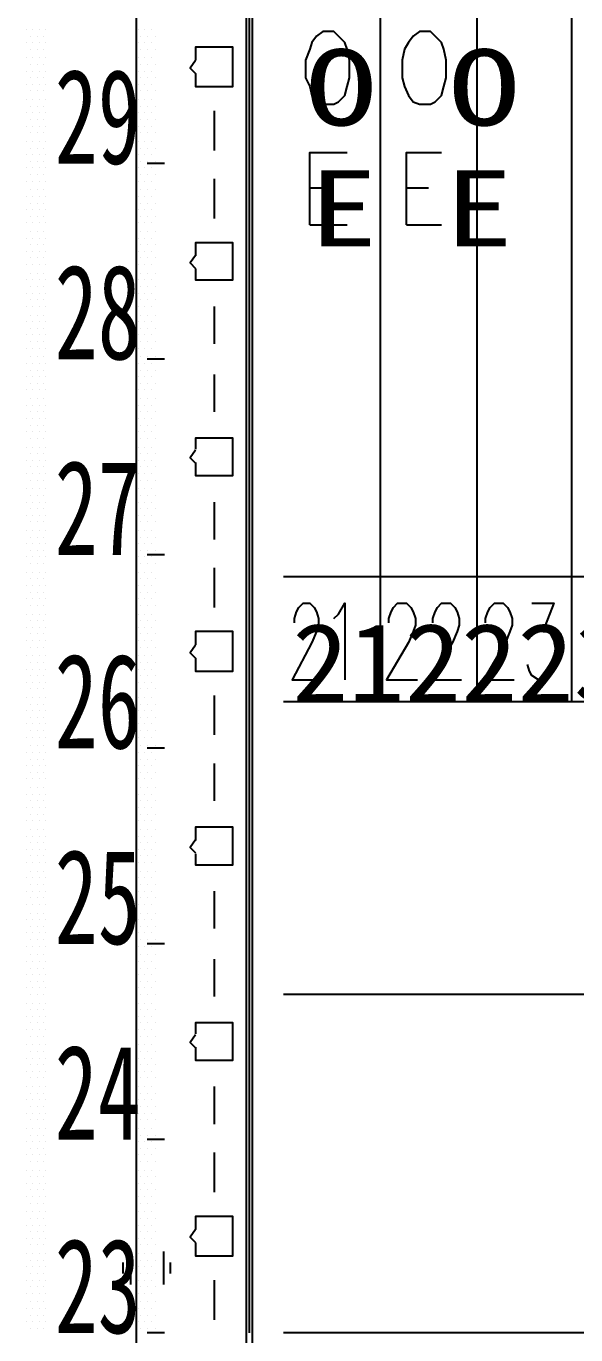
# Model space of a CAD drawing. Header units: metres. Extents: x 17 to 1264, y 17 to 859.
# Drawn here: x 242.1 to 278.1, y 409.5 to 495.3 of the extents above; entities that cross this region are included whole.
import ezdxf

# ---------------------------------------------------------------- set-up
doc = ezdxf.new("R2010")
doc.units = ezdxf.units.M
for name, color, linetype in [('LINES', 7, 'Continuous'), ('POLYLINES', 4, 'Continuous'), ('RECTS', 7, 'Continuous'), ('TEXTS', 3, 'Continuous')]:
    doc.layers.add(name, color=color, linetype=linetype)

msp = doc.modelspace()

# ---------------------------------------------------------------- linework, layer by layer
at = {"layer": 'LINES'}
for p, q in [((256.89, 128.74), (256.89, 731.23)), ((256.67, 626.69), (256.67, 409.68)), ((242.06, 495.07), (242.06, 495.07)), ((242.49, 495.07), (242.49, 495.07)), ((242.92, 495.07), (242.92, 495.07)), ((243.35, 495.07), (243.35, 495.07)), ((249.4, 495.07), (249.4, 495.07)), ((249.83, 495.07), (249.83, 495.07)), ((250.27, 495.07), (250.27, 495.07)), ((242.06, 494.21), (242.06, 494.21)), ((242.35, 494.64), (242.35, 494.64)), ((242.49, 494.21), (242.49, 494.21)), ((242.78, 494.64), (242.78, 494.64)), ((242.92, 494.21), (242.92, 494.21)), ((243.21, 494.64), (243.21, 494.64)), ((243.35, 494.21), (243.35, 494.21)), ((249.4, 494.21), (249.4, 494.21)), ((249.55, 494.64), (249.55, 494.64)), ((249.83, 494.21), (249.83, 494.21)), ((249.98, 494.64), (249.98, 494.64)), ((250.27, 494.21), (250.27, 494.21)), ((250.55, 494.64), (250.55, 494.64)), ((242.06, 493.2), (242.06, 493.2)), ((242.35, 493.78), (242.35, 493.78)), ((242.49, 493.2), (242.49, 493.2)), ((242.78, 493.78), (242.78, 493.78)), ((242.92, 493.2), (242.92, 493.2)), ((243.21, 493.78), (243.21, 493.78)), ((243.35, 493.2), (243.35, 493.2)), ((249.4, 493.2), (249.4, 493.2)), ((249.55, 493.78), (249.55, 493.78)), ((249.83, 493.2), (249.83, 493.2)), ((249.98, 493.78), (249.98, 493.78)), ((250.27, 493.2), (250.27, 493.2)), ((250.55, 493.78), (250.55, 493.78)), ((242.06, 492.34), (242.06, 492.34)), ((242.35, 492.77), (242.35, 492.77)), ((242.49, 492.34), (242.49, 492.34)), ((242.78, 492.77), (242.78, 492.77)), ((242.92, 492.34), (242.92, 492.34)), ((243.21, 492.77), (243.21, 492.77)), ((243.35, 492.34), (243.35, 492.34)), ((249.4, 492.34), (249.4, 492.34)), ((249.55, 492.77), (249.55, 492.77)), ((249.83, 492.34), (249.83, 492.34)), ((249.98, 492.77), (249.98, 492.77)), ((250.27, 492.34), (250.27, 492.34)), ((250.55, 492.77), (250.55, 492.77)), ((242.06, 491.47), (242.06, 491.47)), ((242.35, 491.9), (242.35, 491.9)), ((242.49, 491.47), (242.49, 491.47)), ((242.78, 491.9), (242.78, 491.9)), ((242.92, 491.47), (242.92, 491.47)), ((243.21, 491.9), (243.21, 491.9)), ((243.35, 491.47), (243.35, 491.47)), ((249.4, 491.47), (249.4, 491.47)), ((249.55, 491.9), (249.55, 491.9)), ((249.83, 491.47), (249.83, 491.47)), ((249.98, 491.9), (249.98, 491.9)), ((250.27, 491.47), (250.27, 491.47)), ((250.55, 491.9), (250.55, 491.9)), ((242.06, 490.46), (242.06, 490.46)), ((242.35, 491.04), (242.35, 491.04)), ((242.49, 490.46), (242.49, 490.46)), ((242.78, 491.04), (242.78, 491.04)), ((242.92, 490.46), (242.92, 490.46)), ((243.21, 491.04), (243.21, 491.04)), ((243.35, 490.46), (243.35, 490.46)), ((249.4, 490.46), (249.4, 490.46)), ((249.55, 491.04), (249.55, 491.04)), ((249.83, 490.46), (249.83, 490.46)), ((249.98, 491.04), (249.98, 491.04)), ((250.27, 490.46), (250.27, 490.46)), ((250.55, 491.04), (250.55, 491.04)), ((242.06, 489.6), (242.06, 489.6)), ((242.35, 490.03), (242.35, 490.03)), ((242.49, 489.6), (242.49, 489.6)), ((242.78, 490.03), (242.78, 490.03)), ((242.92, 489.6), (242.92, 489.6)), ((243.21, 490.03), (243.21, 490.03)), ((243.35, 489.6), (243.35, 489.6)), ((249.4, 489.6), (249.4, 489.6)), ((249.55, 490.03), (249.55, 490.03)), ((249.83, 489.6), (249.83, 489.6)), ((249.98, 490.03), (249.98, 490.03)), ((250.27, 489.6), (250.27, 489.6)), ((250.55, 490.03), (250.55, 490.03)), ((254.37, 489.74), (254.37, 487.15)), ((242.06, 488.74), (242.06, 488.74)), ((242.35, 489.17), (242.35, 489.17)), ((242.49, 488.74), (242.49, 488.74)), ((242.78, 489.17), (242.78, 489.17)), ((242.92, 488.74), (242.92, 488.74)), ((243.21, 489.17), (243.21, 489.17)), ((243.35, 488.74), (243.35, 488.74)), ((249.4, 488.74), (249.4, 488.74)), ((249.55, 489.17), (249.55, 489.17)), ((249.83, 488.74), (249.83, 488.74)), ((249.98, 489.17), (249.98, 489.17)), ((250.27, 488.74), (250.27, 488.74)), ((250.55, 489.17), (250.55, 489.17)), ((242.35, 488.3), (242.35, 488.3)), ((242.78, 488.3), (242.78, 488.3)), ((243.21, 488.3), (243.21, 488.3)), ((249.55, 488.3), (249.55, 488.3)), ((249.98, 488.3), (249.98, 488.3)), ((250.55, 488.3), (250.55, 488.3)), ((242.06, 487.73), (242.06, 487.73)), ((242.35, 487.3), (242.35, 487.3)), ((242.49, 487.73), (242.49, 487.73)), ((242.78, 487.3), (242.78, 487.3)), ((242.92, 487.73), (242.92, 487.73)), ((243.21, 487.3), (243.21, 487.3)), ((243.35, 487.73), (243.35, 487.73)), ((249.4, 487.73), (249.4, 487.73)), ((249.55, 487.3), (249.55, 487.3)), ((249.83, 487.73), (249.83, 487.73)), ((249.98, 487.3), (249.98, 487.3)), ((250.27, 487.73), (250.27, 487.73)), ((250.55, 487.3), (250.55, 487.3)), ((242.06, 486.86), (242.06, 486.86)), ((242.35, 486.43), (242.35, 486.43)), ((242.49, 486.86), (242.49, 486.86)), ((242.78, 486.43), (242.78, 486.43)), ((242.92, 486.86), (242.92, 486.86)), ((243.21, 486.43), (243.21, 486.43)), ((243.35, 486.86), (243.35, 486.86)), ((249.4, 486.86), (249.4, 486.86)), ((249.55, 486.43), (249.55, 486.43)), ((249.83, 486.86), (249.83, 486.86)), ((249.98, 486.43), (249.98, 486.43)), ((251.13, 486.29), (249.98, 486.29)), ((250.27, 486.86), (250.27, 486.86)), ((250.55, 486.43), (250.55, 486.43)), ((242.06, 486), (242.06, 486)), ((242.35, 485.57), (242.35, 485.57)), ((242.49, 486), (242.49, 486)), ((242.78, 485.57), (242.78, 485.57)), ((242.92, 486), (242.92, 486)), ((243.21, 485.57), (243.21, 485.57)), ((243.35, 486), (243.35, 486)), ((249.4, 486), (249.4, 486)), ((249.55, 485.57), (249.55, 485.57)), ((249.83, 486), (249.83, 486)), ((249.98, 485.57), (249.98, 485.57)), ((250.27, 486), (250.27, 486)), ((250.55, 485.57), (250.55, 485.57)), ((254.37, 485.28), (254.37, 482.69)), ((242.06, 485.14), (242.06, 485.14)), ((242.35, 484.56), (242.35, 484.56)), ((242.49, 485.14), (242.49, 485.14)), ((242.78, 484.56), (242.78, 484.56)), ((242.92, 485.14), (242.92, 485.14)), ((243.21, 484.56), (243.21, 484.56)), ((243.35, 485.14), (243.35, 485.14)), ((249.4, 485.14), (249.4, 485.14)), ((249.55, 484.56), (249.55, 484.56)), ((249.83, 485.14), (249.83, 485.14)), ((249.98, 484.56), (249.98, 484.56)), ((250.27, 485.14), (250.27, 485.14)), ((250.55, 484.56), (250.55, 484.56)), ((260.63, 484.7), (262.07, 484.7)), ((266.97, 484.7), (268.41, 484.7)), ((242.06, 484.13), (242.06, 484.13)), ((242.35, 483.7), (242.35, 483.7)), ((242.49, 484.13), (242.49, 484.13)), ((242.78, 483.7), (242.78, 483.7)), ((242.92, 484.13), (242.92, 484.13)), ((243.21, 483.7), (243.21, 483.7)), ((243.35, 484.13), (243.35, 484.13)), ((249.4, 484.13), (249.4, 484.13)), ((249.55, 483.7), (249.55, 483.7)), ((249.83, 484.13), (249.83, 484.13)), ((249.98, 483.7), (249.98, 483.7)), ((250.27, 484.13), (250.27, 484.13)), ((250.55, 483.7), (250.55, 483.7)), ((242.06, 483.26), (242.06, 483.26)), ((242.35, 482.83), (242.35, 482.83)), ((242.49, 483.26), (242.49, 483.26)), ((242.78, 482.83), (242.78, 482.83)), ((242.92, 483.26), (242.92, 483.26)), ((243.21, 482.83), (243.21, 482.83)), ((243.35, 483.26), (243.35, 483.26)), ((249.4, 483.26), (249.4, 483.26)), ((249.55, 482.83), (249.55, 482.83)), ((249.83, 483.26), (249.83, 483.26)), ((249.98, 482.83), (249.98, 482.83)), ((250.27, 483.26), (250.27, 483.26)), ((250.55, 482.83), (250.55, 482.83)), ((242.06, 482.4), (242.06, 482.4)), ((242.49, 482.4), (242.49, 482.4)), ((242.92, 482.4), (242.92, 482.4)), ((243.35, 482.4), (243.35, 482.4)), ((249.4, 482.4), (249.4, 482.4)), ((249.83, 482.4), (249.83, 482.4)), ((250.27, 482.4), (250.27, 482.4)), ((260.63, 482.26), (263.08, 482.26)), ((266.97, 482.26), (269.27, 482.26)), ((242.06, 481.39), (242.06, 481.39)), ((242.35, 481.82), (242.35, 481.82)), ((242.49, 481.39), (242.49, 481.39)), ((242.78, 481.82), (242.78, 481.82)), ((242.92, 481.39), (242.92, 481.39)), ((243.21, 481.82), (243.21, 481.82)), ((243.35, 481.39), (243.35, 481.39)), ((249.4, 481.39), (249.4, 481.39)), ((249.55, 481.82), (249.55, 481.82)), ((249.83, 481.39), (249.83, 481.39)), ((249.98, 481.82), (249.98, 481.82)), ((250.27, 481.39), (250.27, 481.39)), ((250.55, 481.82), (250.55, 481.82)), ((242.06, 480.53), (242.06, 480.53)), ((242.35, 480.96), (242.35, 480.96)), ((242.49, 480.53), (242.49, 480.53)), ((242.78, 480.96), (242.78, 480.96)), ((242.92, 480.53), (242.92, 480.53)), ((243.21, 480.96), (243.21, 480.96)), ((243.35, 480.53), (243.35, 480.53)), ((249.4, 480.53), (249.4, 480.53)), ((249.55, 480.96), (249.55, 480.96)), ((249.83, 480.53), (249.83, 480.53)), ((249.98, 480.96), (249.98, 480.96)), ((250.27, 480.53), (250.27, 480.53)), ((250.55, 480.96), (250.55, 480.96)), ((242.06, 479.66), (242.06, 479.66)), ((242.35, 480.1), (242.35, 480.1)), ((242.49, 479.66), (242.49, 479.66)), ((242.78, 480.1), (242.78, 480.1)), ((242.92, 479.66), (242.92, 479.66)), ((243.21, 480.1), (243.21, 480.1)), ((243.35, 479.66), (243.35, 479.66)), ((249.4, 479.66), (249.4, 479.66)), ((249.55, 480.1), (249.55, 480.1)), ((249.83, 479.66), (249.83, 479.66)), ((249.98, 480.1), (249.98, 480.1)), ((250.27, 479.66), (250.27, 479.66)), ((250.55, 480.1), (250.55, 480.1)), ((242.06, 478.66), (242.06, 478.66)), ((242.35, 479.09), (242.35, 479.09)), ((242.49, 478.66), (242.49, 478.66)), ((242.78, 479.09), (242.78, 479.09)), ((242.92, 478.66), (242.92, 478.66)), ((243.21, 479.09), (243.21, 479.09)), ((243.35, 478.66), (243.35, 478.66)), ((249.4, 478.66), (249.4, 478.66)), ((249.55, 479.09), (249.55, 479.09)), ((249.83, 478.66), (249.83, 478.66)), ((249.98, 479.09), (249.98, 479.09)), ((250.27, 478.66), (250.27, 478.66)), ((250.55, 479.09), (250.55, 479.09)), ((242.06, 477.79), (242.06, 477.79)), ((242.35, 478.22), (242.35, 478.22)), ((242.49, 477.79), (242.49, 477.79)), ((242.78, 478.22), (242.78, 478.22)), ((242.92, 477.79), (242.92, 477.79)), ((243.21, 478.22), (243.21, 478.22)), ((243.35, 477.79), (243.35, 477.79)), ((249.4, 477.79), (249.4, 477.79)), ((249.55, 478.22), (249.55, 478.22)), ((249.83, 477.79), (249.83, 477.79)), ((249.98, 478.22), (249.98, 478.22)), ((250.27, 477.79), (250.27, 477.79)), ((250.55, 478.22), (250.55, 478.22)), ((242.06, 476.93), (242.06, 476.93)), ((242.35, 477.36), (242.35, 477.36)), ((242.49, 476.93), (242.49, 476.93)), ((242.78, 477.36), (242.78, 477.36)), ((242.92, 476.93), (242.92, 476.93)), ((243.21, 477.36), (243.21, 477.36)), ((243.35, 476.93), (243.35, 476.93)), ((249.4, 476.93), (249.4, 476.93)), ((249.55, 477.36), (249.55, 477.36)), ((249.83, 476.93), (249.83, 476.93)), ((249.98, 477.36), (249.98, 477.36)), ((250.27, 476.93), (250.27, 476.93)), ((250.55, 477.36), (250.55, 477.36)), ((254.37, 476.93), (254.37, 474.48)), ((242.06, 475.92), (242.06, 475.92)), ((242.35, 476.35), (242.35, 476.35)), ((242.49, 475.92), (242.49, 475.92)), ((242.78, 476.35), (242.78, 476.35)), ((242.92, 475.92), (242.92, 475.92)), ((243.21, 476.35), (243.21, 476.35)), ((243.35, 475.92), (243.35, 475.92)), ((249.4, 475.92), (249.4, 475.92)), ((249.55, 476.35), (249.55, 476.35)), ((249.83, 475.92), (249.83, 475.92)), ((249.98, 476.35), (249.98, 476.35)), ((250.27, 475.92), (250.27, 475.92)), ((250.55, 476.35), (250.55, 476.35)), ((242.06, 475.06), (242.06, 475.06)), ((242.35, 475.49), (242.35, 475.49)), ((242.49, 475.06), (242.49, 475.06)), ((242.78, 475.49), (242.78, 475.49)), ((242.92, 475.06), (242.92, 475.06)), ((243.21, 475.49), (243.21, 475.49)), ((243.35, 475.06), (243.35, 475.06)), ((249.4, 475.06), (249.4, 475.06)), ((249.55, 475.49), (249.55, 475.49)), ((249.83, 475.06), (249.83, 475.06)), ((249.98, 475.49), (249.98, 475.49)), ((250.27, 475.06), (250.27, 475.06)), ((250.55, 475.49), (250.55, 475.49)), ((242.06, 474.19), (242.06, 474.19)), ((242.35, 474.62), (242.35, 474.62)), ((242.49, 474.19), (242.49, 474.19)), ((242.78, 474.62), (242.78, 474.62)), ((242.92, 474.19), (242.92, 474.19)), ((243.21, 474.62), (243.21, 474.62)), ((243.35, 474.19), (243.35, 474.19)), ((249.4, 474.19), (249.4, 474.19)), ((249.55, 474.62), (249.55, 474.62)), ((249.83, 474.19), (249.83, 474.19)), ((249.98, 474.62), (249.98, 474.62)), ((250.27, 474.19), (250.27, 474.19)), ((250.55, 474.62), (250.55, 474.62)), ((242.35, 473.62), (242.35, 473.62)), ((242.78, 473.62), (242.78, 473.62)), ((243.21, 473.62), (243.21, 473.62)), ((249.55, 473.62), (249.55, 473.62)), ((249.98, 473.62), (249.98, 473.62)), ((251.13, 473.47), (249.98, 473.47)), ((250.55, 473.62), (250.55, 473.62)), ((242.06, 473.18), (242.06, 473.18)), ((242.35, 472.75), (242.35, 472.75)), ((242.49, 473.18), (242.49, 473.18)), ((242.78, 472.75), (242.78, 472.75)), ((242.92, 473.18), (242.92, 473.18)), ((243.21, 472.75), (243.21, 472.75)), ((243.35, 473.18), (243.35, 473.18)), ((249.4, 473.18), (249.4, 473.18)), ((249.55, 472.75), (249.55, 472.75)), ((249.83, 473.18), (249.83, 473.18)), ((249.98, 472.75), (249.98, 472.75)), ((250.27, 473.18), (250.27, 473.18)), ((250.55, 472.75), (250.55, 472.75)), ((254.37, 472.46), (254.37, 470.02)), ((242.06, 472.32), (242.06, 472.32)), ((242.35, 471.89), (242.35, 471.89)), ((242.49, 472.32), (242.49, 472.32)), ((242.78, 471.89), (242.78, 471.89)), ((242.92, 472.32), (242.92, 472.32)), ((243.21, 471.89), (243.21, 471.89)), ((243.35, 472.32), (243.35, 472.32)), ((249.4, 472.32), (249.4, 472.32)), ((249.55, 471.89), (249.55, 471.89)), ((249.83, 472.32), (249.83, 472.32)), ((249.98, 471.89), (249.98, 471.89)), ((250.27, 472.32), (250.27, 472.32)), ((250.55, 471.89), (250.55, 471.89)), ((242.06, 471.46), (242.06, 471.46)), ((242.35, 470.88), (242.35, 470.88)), ((242.49, 471.46), (242.49, 471.46)), ((242.78, 470.88), (242.78, 470.88)), ((242.92, 471.46), (242.92, 471.46)), ((243.21, 470.88), (243.21, 470.88)), ((243.35, 471.46), (243.35, 471.46)), ((249.4, 471.46), (249.4, 471.46)), ((249.55, 470.88), (249.55, 470.88)), ((249.83, 471.46), (249.83, 471.46)), ((249.98, 470.88), (249.98, 470.88)), ((250.27, 471.46), (250.27, 471.46)), ((250.55, 470.88), (250.55, 470.88)), ((242.06, 470.45), (242.06, 470.45)), ((242.35, 470.02), (242.35, 470.02)), ((242.49, 470.45), (242.49, 470.45)), ((242.78, 470.02), (242.78, 470.02)), ((242.92, 470.45), (242.92, 470.45)), ((243.21, 470.02), (243.21, 470.02)), ((243.35, 470.45), (243.35, 470.45)), ((249.4, 470.45), (249.4, 470.45)), ((249.55, 470.02), (249.55, 470.02)), ((249.83, 470.45), (249.83, 470.45)), ((249.98, 470.02), (249.98, 470.02)), ((250.27, 470.45), (250.27, 470.45)), ((250.55, 470.02), (250.55, 470.02)), ((242.06, 469.58), (242.06, 469.58)), ((242.35, 469.15), (242.35, 469.15)), ((242.49, 469.58), (242.49, 469.58)), ((242.78, 469.15), (242.78, 469.15)), ((242.92, 469.58), (242.92, 469.58)), ((243.21, 469.15), (243.21, 469.15)), ((243.35, 469.58), (243.35, 469.58)), ((249.4, 469.58), (249.4, 469.58)), ((249.55, 469.15), (249.55, 469.15)), ((249.83, 469.58), (249.83, 469.58)), ((249.98, 469.15), (249.98, 469.15)), ((250.27, 469.58), (250.27, 469.58)), ((250.55, 469.15), (250.55, 469.15)), ((242.06, 468.72), (242.06, 468.72)), ((242.35, 468.29), (242.35, 468.29)), ((242.49, 468.72), (242.49, 468.72)), ((242.78, 468.29), (242.78, 468.29)), ((242.92, 468.72), (242.92, 468.72)), ((243.21, 468.29), (243.21, 468.29)), ((243.35, 468.72), (243.35, 468.72)), ((249.4, 468.72), (249.4, 468.72)), ((249.55, 468.29), (249.55, 468.29)), ((249.83, 468.72), (249.83, 468.72)), ((249.98, 468.29), (249.98, 468.29)), ((250.27, 468.72), (250.27, 468.72)), ((250.55, 468.29), (250.55, 468.29)), ((242.06, 467.71), (242.06, 467.71)), ((242.35, 467.28), (242.35, 467.28)), ((242.49, 467.71), (242.49, 467.71)), ((242.78, 467.28), (242.78, 467.28)), ((242.92, 467.71), (242.92, 467.71)), ((243.21, 467.28), (243.21, 467.28)), ((243.35, 467.71), (243.35, 467.71)), ((249.4, 467.71), (249.4, 467.71)), ((249.55, 467.28), (249.55, 467.28)), ((249.83, 467.71), (249.83, 467.71)), ((249.98, 467.28), (249.98, 467.28)), ((250.27, 467.71), (250.27, 467.71)), ((250.55, 467.28), (250.55, 467.28)), ((242.06, 466.85), (242.06, 466.85)), ((242.35, 466.42), (242.35, 466.42)), ((242.49, 466.85), (242.49, 466.85)), ((242.78, 466.42), (242.78, 466.42)), ((242.92, 466.85), (242.92, 466.85)), ((243.21, 466.42), (243.21, 466.42)), ((243.35, 466.85), (243.35, 466.85)), ((249.4, 466.85), (249.4, 466.85)), ((249.55, 466.42), (249.55, 466.42)), ((249.83, 466.85), (249.83, 466.85)), ((249.98, 466.42), (249.98, 466.42)), ((250.27, 466.85), (250.27, 466.85)), ((250.55, 466.42), (250.55, 466.42)), ((242.06, 465.98), (242.06, 465.98)), ((242.35, 465.55), (242.35, 465.55)), ((242.49, 465.98), (242.49, 465.98)), ((242.78, 465.55), (242.78, 465.55)), ((242.92, 465.98), (242.92, 465.98)), ((243.21, 465.55), (243.21, 465.55)), ((243.35, 465.98), (243.35, 465.98)), ((249.4, 465.98), (249.4, 465.98)), ((249.55, 465.55), (249.55, 465.55)), ((249.83, 465.98), (249.83, 465.98)), ((249.98, 465.55), (249.98, 465.55)), ((250.27, 465.98), (250.27, 465.98)), ((250.55, 465.55), (250.55, 465.55)), ((242.06, 464.98), (242.06, 464.98)), ((242.49, 464.98), (242.49, 464.98)), ((242.92, 464.98), (242.92, 464.98)), ((243.35, 464.98), (243.35, 464.98)), ((249.4, 464.98), (249.4, 464.98)), ((249.83, 464.98), (249.83, 464.98)), ((250.27, 464.98), (250.27, 464.98)), ((242.06, 464.11), (242.06, 464.11)), ((242.35, 464.54), (242.35, 464.54)), ((242.49, 464.11), (242.49, 464.11)), ((242.78, 464.54), (242.78, 464.54)), ((242.92, 464.11), (242.92, 464.11)), ((243.21, 464.54), (243.21, 464.54)), ((243.35, 464.11), (243.35, 464.11)), ((249.4, 464.11), (249.4, 464.11)), ((249.55, 464.54), (249.55, 464.54)), ((249.83, 464.11), (249.83, 464.11)), ((249.98, 464.54), (249.98, 464.54)), ((250.27, 464.11), (250.27, 464.11)), ((250.55, 464.54), (250.55, 464.54)), ((254.37, 464.11), (254.37, 461.66)), ((242.06, 463.25), (242.06, 463.25)), ((242.35, 463.68), (242.35, 463.68)), ((242.49, 463.25), (242.49, 463.25)), ((242.78, 463.68), (242.78, 463.68)), ((242.92, 463.25), (242.92, 463.25)), ((243.21, 463.68), (243.21, 463.68)), ((243.35, 463.25), (243.35, 463.25)), ((249.4, 463.25), (249.4, 463.25)), ((249.55, 463.68), (249.55, 463.68)), ((249.83, 463.25), (249.83, 463.25)), ((249.98, 463.68), (249.98, 463.68)), ((250.27, 463.25), (250.27, 463.25)), ((250.55, 463.68), (250.55, 463.68)), ((242.06, 462.24), (242.06, 462.24)), ((242.35, 462.82), (242.35, 462.82)), ((242.49, 462.24), (242.49, 462.24)), ((242.78, 462.82), (242.78, 462.82)), ((242.92, 462.24), (242.92, 462.24)), ((243.21, 462.82), (243.21, 462.82)), ((243.35, 462.24), (243.35, 462.24)), ((249.4, 462.24), (249.4, 462.24)), ((249.55, 462.82), (249.55, 462.82)), ((249.83, 462.24), (249.83, 462.24)), ((249.98, 462.82), (249.98, 462.82)), ((250.27, 462.24), (250.27, 462.24)), ((250.55, 462.82), (250.55, 462.82)), ((242.06, 461.38), (242.06, 461.38)), ((242.35, 461.81), (242.35, 461.81)), ((242.49, 461.38), (242.49, 461.38)), ((242.78, 461.81), (242.78, 461.81)), ((242.92, 461.38), (242.92, 461.38)), ((243.21, 461.81), (243.21, 461.81)), ((243.35, 461.38), (243.35, 461.38)), ((249.4, 461.38), (249.4, 461.38)), ((249.55, 461.81), (249.55, 461.81)), ((249.83, 461.38), (249.83, 461.38)), ((249.98, 461.81), (249.98, 461.81)), ((250.27, 461.38), (250.27, 461.38)), ((250.55, 461.81), (250.55, 461.81)), ((242.06, 460.51), (242.06, 460.51)), ((242.35, 460.94), (242.35, 460.94)), ((242.49, 460.51), (242.49, 460.51)), ((242.78, 460.94), (242.78, 460.94)), ((242.92, 460.51), (242.92, 460.51)), ((243.21, 460.94), (243.21, 460.94)), ((243.35, 460.51), (243.35, 460.51)), ((249.4, 460.51), (249.4, 460.51)), ((249.55, 460.94), (249.55, 460.94)), ((249.83, 460.51), (249.83, 460.51)), ((249.98, 460.94), (249.98, 460.94)), ((251.13, 460.66), (249.98, 460.66)), ((250.27, 460.51), (250.27, 460.51)), ((250.55, 460.94), (250.55, 460.94)), ((242.35, 460.08), (242.35, 460.08)), ((242.78, 460.08), (242.78, 460.08)), ((243.21, 460.08), (243.21, 460.08)), ((249.55, 460.08), (249.55, 460.08)), ((249.98, 460.08), (249.98, 460.08)), ((250.55, 460.08), (250.55, 460.08)), ((254.37, 459.79), (254.37, 457.2)), ((242.06, 459.5), (242.06, 459.5)), ((242.35, 459.07), (242.35, 459.07)), ((242.49, 459.5), (242.49, 459.5)), ((242.78, 459.07), (242.78, 459.07)), ((242.92, 459.5), (242.92, 459.5)), ((243.21, 459.07), (243.21, 459.07)), ((243.35, 459.5), (243.35, 459.5)), ((249.4, 459.5), (249.4, 459.5)), ((249.55, 459.07), (249.55, 459.07)), ((249.83, 459.5), (249.83, 459.5)), ((249.98, 459.07), (249.98, 459.07)), ((250.27, 459.5), (250.27, 459.5)), ((250.55, 459.07), (250.55, 459.07)), ((258.91, 459.22), (397.43, 459.22)), ((242.06, 458.64), (242.06, 458.64)), ((242.35, 458.21), (242.35, 458.21)), ((242.49, 458.64), (242.49, 458.64)), ((242.78, 458.21), (242.78, 458.21)), ((242.92, 458.64), (242.92, 458.64)), ((243.21, 458.21), (243.21, 458.21)), ((243.35, 458.64), (243.35, 458.64)), ((249.4, 458.64), (249.4, 458.64)), ((249.55, 458.21), (249.55, 458.21)), ((249.83, 458.64), (249.83, 458.64)), ((249.98, 458.21), (249.98, 458.21)), ((250.27, 458.64), (250.27, 458.64)), ((250.55, 458.21), (250.55, 458.21)), ((242.06, 457.78), (242.06, 457.78)), ((242.35, 457.34), (242.35, 457.34)), ((242.49, 457.78), (242.49, 457.78)), ((242.78, 457.34), (242.78, 457.34)), ((242.92, 457.78), (242.92, 457.78)), ((243.21, 457.34), (243.21, 457.34)), ((243.35, 457.78), (243.35, 457.78)), ((249.4, 457.78), (249.4, 457.78)), ((249.55, 457.34), (249.55, 457.34)), ((249.83, 457.78), (249.83, 457.78)), ((249.98, 457.34), (249.98, 457.34)), ((250.27, 457.78), (250.27, 457.78)), ((250.55, 457.34), (250.55, 457.34)), ((242.06, 456.77), (242.06, 456.77)), ((242.35, 456.34), (242.35, 456.34)), ((242.49, 456.77), (242.49, 456.77)), ((242.78, 456.34), (242.78, 456.34)), ((242.92, 456.77), (242.92, 456.77)), ((243.21, 456.34), (243.21, 456.34)), ((243.35, 456.77), (243.35, 456.77)), ((249.4, 456.77), (249.4, 456.77)), ((249.55, 456.34), (249.55, 456.34)), ((249.83, 456.77), (249.83, 456.77)), ((249.98, 456.34), (249.98, 456.34)), ((250.27, 456.77), (250.27, 456.77)), ((250.55, 456.34), (250.55, 456.34)), ((242.06, 455.9), (242.06, 455.9)), ((242.35, 455.47), (242.35, 455.47)), ((242.49, 455.9), (242.49, 455.9)), ((242.78, 455.47), (242.78, 455.47)), ((242.92, 455.9), (242.92, 455.9)), ((243.21, 455.47), (243.21, 455.47)), ((243.35, 455.9), (243.35, 455.9)), ((249.4, 455.9), (249.4, 455.9)), ((249.55, 455.47), (249.55, 455.47)), ((249.83, 455.9), (249.83, 455.9)), ((249.98, 455.47), (249.98, 455.47)), ((250.27, 455.9), (250.27, 455.9)), ((250.55, 455.47), (250.55, 455.47)), ((242.06, 455.04), (242.06, 455.04)), ((242.35, 454.61), (242.35, 454.61)), ((242.49, 455.04), (242.49, 455.04)), ((242.78, 454.61), (242.78, 454.61)), ((242.92, 455.04), (242.92, 455.04)), ((243.21, 454.61), (243.21, 454.61)), ((243.35, 455.04), (243.35, 455.04)), ((249.4, 455.04), (249.4, 455.04)), ((249.55, 454.61), (249.55, 454.61)), ((249.83, 455.04), (249.83, 455.04)), ((249.98, 454.61), (249.98, 454.61)), ((250.27, 455.04), (250.27, 455.04)), ((250.55, 454.61), (250.55, 454.61)), ((242.06, 454.03), (242.06, 454.03)), ((242.35, 453.6), (242.35, 453.6)), ((242.49, 454.03), (242.49, 454.03)), ((242.78, 453.6), (242.78, 453.6)), ((242.92, 454.03), (242.92, 454.03)), ((243.21, 453.6), (243.21, 453.6)), ((243.35, 454.03), (243.35, 454.03)), ((249.4, 454.03), (249.4, 454.03)), ((249.55, 453.6), (249.55, 453.6)), ((249.83, 454.03), (249.83, 454.03)), ((249.98, 453.6), (249.98, 453.6)), ((250.27, 454.03), (250.27, 454.03)), ((250.55, 453.6), (250.55, 453.6)), ((242.06, 453.17), (242.06, 453.17)), ((242.35, 452.74), (242.35, 452.74)), ((242.49, 453.17), (242.49, 453.17)), ((242.78, 452.74), (242.78, 452.74)), ((242.92, 453.17), (242.92, 453.17)), ((243.21, 452.74), (243.21, 452.74)), ((243.35, 453.17), (243.35, 453.17)), ((249.4, 453.17), (249.4, 453.17)), ((249.55, 452.74), (249.55, 452.74)), ((249.83, 453.17), (249.83, 453.17)), ((249.98, 452.74), (249.98, 452.74)), ((250.27, 453.17), (250.27, 453.17)), ((250.55, 452.74), (250.55, 452.74)), ((242.06, 452.3), (242.06, 452.3)), ((242.35, 451.87), (242.35, 451.87)), ((242.49, 452.3), (242.49, 452.3)), ((242.78, 451.87), (242.78, 451.87)), ((242.92, 452.3), (242.92, 452.3)), ((243.21, 451.87), (243.21, 451.87)), ((243.35, 452.3), (243.35, 452.3)), ((249.4, 452.3), (249.4, 452.3)), ((249.55, 451.87), (249.55, 451.87)), ((249.83, 452.3), (249.83, 452.3)), ((249.98, 451.87), (249.98, 451.87)), ((250.27, 452.3), (250.27, 452.3)), ((250.55, 451.87), (250.55, 451.87)), ((242.06, 451.3), (242.06, 451.3)), ((242.49, 451.3), (242.49, 451.3)), ((242.92, 451.3), (242.92, 451.3)), ((243.35, 451.3), (243.35, 451.3)), ((249.4, 451.3), (249.4, 451.3)), ((249.83, 451.3), (249.83, 451.3)), ((250.27, 451.3), (250.27, 451.3)), ((254.37, 451.44), (254.37, 448.85)), ((397.43, 451.01), (258.91, 451.01)), ((242.06, 450.43), (242.06, 450.43)), ((242.35, 450.86), (242.35, 450.86)), ((242.49, 450.43), (242.49, 450.43)), ((242.78, 450.86), (242.78, 450.86)), ((242.92, 450.43), (242.92, 450.43)), ((243.21, 450.86), (243.21, 450.86)), ((243.35, 450.43), (243.35, 450.43)), ((249.4, 450.43), (249.4, 450.43)), ((249.55, 450.86), (249.55, 450.86)), ((249.83, 450.43), (249.83, 450.43)), ((249.98, 450.86), (249.98, 450.86)), ((250.27, 450.43), (250.27, 450.43)), ((250.55, 450.86), (250.55, 450.86)), ((242.06, 449.57), (242.06, 449.57)), ((242.35, 450), (242.35, 450)), ((242.49, 449.57), (242.49, 449.57)), ((242.78, 450), (242.78, 450)), ((242.92, 449.57), (242.92, 449.57)), ((243.21, 450), (243.21, 450)), ((243.35, 449.57), (243.35, 449.57)), ((249.4, 449.57), (249.4, 449.57)), ((249.55, 450), (249.55, 450)), ((249.83, 449.57), (249.83, 449.57)), ((249.98, 450), (249.98, 450)), ((250.27, 449.57), (250.27, 449.57)), ((250.55, 450), (250.55, 450)), ((242.06, 448.7), (242.06, 448.7)), ((242.35, 449.14), (242.35, 449.14)), ((242.49, 448.7), (242.49, 448.7)), ((242.78, 449.14), (242.78, 449.14)), ((242.92, 448.7), (242.92, 448.7)), ((243.21, 449.14), (243.21, 449.14)), ((243.35, 448.7), (243.35, 448.7)), ((249.4, 448.7), (249.4, 448.7)), ((249.55, 449.14), (249.55, 449.14)), ((249.83, 448.7), (249.83, 448.7)), ((249.98, 449.14), (249.98, 449.14)), ((250.27, 448.7), (250.27, 448.7)), ((250.55, 449.14), (250.55, 449.14)), ((242.06, 447.7), (242.06, 447.7)), ((242.35, 448.13), (242.35, 448.13)), ((242.49, 447.7), (242.49, 447.7)), ((242.78, 448.13), (242.78, 448.13)), ((242.92, 447.7), (242.92, 447.7)), ((243.21, 448.13), (243.21, 448.13)), ((243.35, 447.7), (243.35, 447.7)), ((249.4, 447.7), (249.4, 447.7)), ((249.55, 448.13), (249.55, 448.13)), ((249.83, 447.7), (249.83, 447.7)), ((249.98, 448.13), (249.98, 448.13)), ((251.13, 447.98), (249.98, 447.98)), ((250.27, 447.7), (250.27, 447.7)), ((250.55, 448.13), (250.55, 448.13)), ((242.06, 446.83), (242.06, 446.83)), ((242.35, 447.26), (242.35, 447.26)), ((242.49, 446.83), (242.49, 446.83)), ((242.78, 447.26), (242.78, 447.26)), ((242.92, 446.83), (242.92, 446.83)), ((243.21, 447.26), (243.21, 447.26)), ((243.35, 446.83), (243.35, 446.83)), ((249.4, 446.83), (249.4, 446.83)), ((249.55, 447.26), (249.55, 447.26)), ((249.83, 446.83), (249.83, 446.83)), ((249.98, 447.26), (249.98, 447.26)), ((250.27, 446.83), (250.27, 446.83)), ((250.55, 447.26), (250.55, 447.26)), ((254.37, 446.98), (254.37, 444.53)), ((242.06, 445.97), (242.06, 445.97)), ((242.35, 446.4), (242.35, 446.4)), ((242.49, 445.97), (242.49, 445.97)), ((242.78, 446.4), (242.78, 446.4)), ((242.92, 445.97), (242.92, 445.97)), ((243.21, 446.4), (243.21, 446.4)), ((243.35, 445.97), (243.35, 445.97)), ((249.4, 445.97), (249.4, 445.97)), ((249.55, 446.4), (249.55, 446.4)), ((249.83, 445.97), (249.83, 445.97)), ((249.98, 446.4), (249.98, 446.4)), ((250.27, 445.97), (250.27, 445.97)), ((250.55, 446.4), (250.55, 446.4)), ((242.35, 445.39), (242.35, 445.39)), ((242.78, 445.39), (242.78, 445.39)), ((243.21, 445.39), (243.21, 445.39)), ((249.55, 445.39), (249.55, 445.39)), ((249.98, 445.39), (249.98, 445.39)), ((250.55, 445.39), (250.55, 445.39)), ((242.06, 444.96), (242.06, 444.96)), ((242.35, 444.53), (242.35, 444.53)), ((242.49, 444.96), (242.49, 444.96)), ((242.78, 444.53), (242.78, 444.53)), ((242.92, 444.96), (242.92, 444.96)), ((243.21, 444.53), (243.21, 444.53)), ((243.35, 444.96), (243.35, 444.96)), ((249.4, 444.96), (249.4, 444.96)), ((249.55, 444.53), (249.55, 444.53)), ((249.83, 444.96), (249.83, 444.96)), ((249.98, 444.53), (249.98, 444.53)), ((250.27, 444.96), (250.27, 444.96)), ((250.55, 444.53), (250.55, 444.53)), ((242.06, 444.1), (242.06, 444.1)), ((242.35, 443.66), (242.35, 443.66)), ((242.49, 444.1), (242.49, 444.1)), ((242.78, 443.66), (242.78, 443.66)), ((242.92, 444.1), (242.92, 444.1)), ((243.21, 443.66), (243.21, 443.66)), ((243.35, 444.1), (243.35, 444.1)), ((249.4, 444.1), (249.4, 444.1)), ((249.55, 443.66), (249.55, 443.66)), ((249.83, 444.1), (249.83, 444.1)), ((249.98, 443.66), (249.98, 443.66)), ((250.27, 444.1), (250.27, 444.1)), ((250.55, 443.66), (250.55, 443.66)), ((242.06, 443.23), (242.06, 443.23)), ((242.35, 442.66), (242.35, 442.66)), ((242.49, 443.23), (242.49, 443.23)), ((242.78, 442.66), (242.78, 442.66)), ((242.92, 443.23), (242.92, 443.23)), ((243.21, 442.66), (243.21, 442.66)), ((243.35, 443.23), (243.35, 443.23)), ((249.4, 443.23), (249.4, 443.23)), ((249.55, 442.66), (249.55, 442.66)), ((249.83, 443.23), (249.83, 443.23)), ((249.98, 442.66), (249.98, 442.66)), ((250.27, 443.23), (250.27, 443.23)), ((250.55, 442.66), (250.55, 442.66)), ((242.06, 442.22), (242.06, 442.22)), ((242.35, 441.79), (242.35, 441.79)), ((242.49, 442.22), (242.49, 442.22)), ((242.78, 441.79), (242.78, 441.79)), ((242.92, 442.22), (242.92, 442.22)), ((243.21, 441.79), (243.21, 441.79)), ((243.35, 442.22), (243.35, 442.22)), ((249.4, 442.22), (249.4, 442.22)), ((249.55, 441.79), (249.55, 441.79)), ((249.83, 442.22), (249.83, 442.22)), ((249.98, 441.79), (249.98, 441.79)), ((250.27, 442.22), (250.27, 442.22)), ((250.55, 441.79), (250.55, 441.79)), ((242.06, 441.36), (242.06, 441.36)), ((242.35, 440.93), (242.35, 440.93)), ((242.49, 441.36), (242.49, 441.36)), ((242.78, 440.93), (242.78, 440.93)), ((242.92, 441.36), (242.92, 441.36)), ((243.21, 440.93), (243.21, 440.93)), ((243.35, 441.36), (243.35, 441.36)), ((249.4, 441.36), (249.4, 441.36)), ((249.55, 440.93), (249.55, 440.93)), ((249.83, 441.36), (249.83, 441.36)), ((249.98, 440.93), (249.98, 440.93)), ((250.27, 441.36), (250.27, 441.36)), ((250.55, 440.93), (250.55, 440.93)), ((242.06, 440.5), (242.06, 440.5)), ((242.35, 439.92), (242.35, 439.92)), ((242.49, 440.5), (242.49, 440.5)), ((242.78, 439.92), (242.78, 439.92)), ((242.92, 440.5), (242.92, 440.5)), ((243.21, 439.92), (243.21, 439.92)), ((243.35, 440.5), (243.35, 440.5)), ((249.4, 440.5), (249.4, 440.5)), ((249.55, 439.92), (249.55, 439.92)), ((249.83, 440.5), (249.83, 440.5)), ((249.98, 439.92), (249.98, 439.92)), ((250.27, 440.5), (250.27, 440.5)), ((250.55, 439.92), (250.55, 439.92)), ((242.06, 439.49), (242.06, 439.49)), ((242.35, 439.06), (242.35, 439.06)), ((242.49, 439.49), (242.49, 439.49)), ((242.78, 439.06), (242.78, 439.06)), ((242.92, 439.49), (242.92, 439.49)), ((243.21, 439.06), (243.21, 439.06)), ((243.35, 439.49), (243.35, 439.49)), ((249.4, 439.49), (249.4, 439.49)), ((249.55, 439.06), (249.55, 439.06)), ((249.83, 439.49), (249.83, 439.49)), ((249.98, 439.06), (249.98, 439.06)), ((250.27, 439.49), (250.27, 439.49)), ((250.55, 439.06), (250.55, 439.06)), ((242.06, 438.62), (242.06, 438.62)), ((242.35, 438.19), (242.35, 438.19)), ((242.49, 438.62), (242.49, 438.62)), ((242.78, 438.19), (242.78, 438.19)), ((242.92, 438.62), (242.92, 438.62)), ((243.21, 438.19), (243.21, 438.19)), ((243.35, 438.62), (243.35, 438.62)), ((249.4, 438.62), (249.4, 438.62)), ((249.55, 438.19), (249.55, 438.19)), ((249.83, 438.62), (249.83, 438.62)), ((249.98, 438.19), (249.98, 438.19)), ((250.27, 438.62), (250.27, 438.62)), ((250.55, 438.19), (250.55, 438.19)), ((254.37, 438.62), (254.37, 436.18)), ((242.06, 437.76), (242.06, 437.76)), ((242.49, 437.76), (242.49, 437.76)), ((242.92, 437.76), (242.92, 437.76)), ((243.35, 437.76), (243.35, 437.76)), ((249.4, 437.76), (249.4, 437.76)), ((249.83, 437.76), (249.83, 437.76)), ((250.27, 437.76), (250.27, 437.76)), ((242.06, 436.75), (242.06, 436.75)), ((242.35, 437.18), (242.35, 437.18)), ((242.49, 436.75), (242.49, 436.75)), ((242.78, 437.18), (242.78, 437.18)), ((242.92, 436.75), (242.92, 436.75)), ((243.21, 437.18), (243.21, 437.18)), ((243.35, 436.75), (243.35, 436.75)), ((249.4, 436.75), (249.4, 436.75)), ((249.55, 437.18), (249.55, 437.18)), ((249.83, 436.75), (249.83, 436.75)), ((249.98, 437.18), (249.98, 437.18)), ((250.27, 436.75), (250.27, 436.75)), ((250.55, 437.18), (250.55, 437.18)), ((242.06, 435.89), (242.06, 435.89)), ((242.35, 436.32), (242.35, 436.32)), ((242.49, 435.89), (242.49, 435.89)), ((242.78, 436.32), (242.78, 436.32)), ((242.92, 435.89), (242.92, 435.89)), ((243.21, 436.32), (243.21, 436.32)), ((243.35, 435.89), (243.35, 435.89)), ((249.4, 435.89), (249.4, 435.89)), ((249.55, 436.32), (249.55, 436.32)), ((249.83, 435.89), (249.83, 435.89)), ((249.98, 436.32), (249.98, 436.32)), ((250.27, 435.89), (250.27, 435.89)), ((250.55, 436.32), (250.55, 436.32)), ((242.06, 435.02), (242.06, 435.02)), ((242.35, 435.46), (242.35, 435.46)), ((242.49, 435.02), (242.49, 435.02)), ((242.78, 435.46), (242.78, 435.46)), ((242.92, 435.02), (242.92, 435.02)), ((243.21, 435.46), (243.21, 435.46)), ((243.35, 435.02), (243.35, 435.02)), ((249.4, 435.02), (249.4, 435.02)), ((249.55, 435.46), (249.55, 435.46)), ((249.83, 435.02), (249.83, 435.02)), ((249.98, 435.46), (249.98, 435.46)), ((251.13, 435.17), (249.98, 435.17)), ((250.27, 435.02), (250.27, 435.02)), ((250.55, 435.46), (250.55, 435.46)), ((242.06, 434.02), (242.06, 434.02)), ((242.35, 434.45), (242.35, 434.45)), ((242.49, 434.02), (242.49, 434.02)), ((242.78, 434.45), (242.78, 434.45)), ((242.92, 434.02), (242.92, 434.02)), ((243.21, 434.45), (243.21, 434.45)), ((243.35, 434.02), (243.35, 434.02)), ((249.4, 434.02), (249.4, 434.02)), ((249.55, 434.45), (249.55, 434.45)), ((249.83, 434.02), (249.83, 434.02)), ((249.98, 434.45), (249.98, 434.45)), ((250.27, 434.02), (250.27, 434.02)), ((250.55, 434.45), (250.55, 434.45)), ((254.37, 434.16), (254.37, 431.71)), ((242.06, 433.15), (242.06, 433.15)), ((242.35, 433.58), (242.35, 433.58)), ((242.49, 433.15), (242.49, 433.15)), ((242.78, 433.58), (242.78, 433.58)), ((242.92, 433.15), (242.92, 433.15)), ((243.21, 433.58), (243.21, 433.58)), ((243.35, 433.15), (243.35, 433.15)), ((249.4, 433.15), (249.4, 433.15)), ((249.55, 433.58), (249.55, 433.58)), ((249.83, 433.15), (249.83, 433.15)), ((249.98, 433.58), (249.98, 433.58)), ((250.27, 433.15), (250.27, 433.15)), ((250.55, 433.58), (250.55, 433.58)), ((242.06, 432.29), (242.06, 432.29)), ((242.35, 432.72), (242.35, 432.72)), ((242.49, 432.29), (242.49, 432.29)), ((242.78, 432.72), (242.78, 432.72)), ((242.92, 432.29), (242.92, 432.29)), ((243.21, 432.72), (243.21, 432.72)), ((243.35, 432.29), (243.35, 432.29)), ((249.4, 432.29), (249.4, 432.29)), ((249.55, 432.72), (249.55, 432.72)), ((249.83, 432.29), (249.83, 432.29)), ((249.98, 432.72), (249.98, 432.72)), ((250.27, 432.29), (250.27, 432.29)), ((250.55, 432.72), (250.55, 432.72)), ((242.06, 431.28), (242.06, 431.28)), ((242.35, 431.86), (242.35, 431.86)), ((242.49, 431.28), (242.49, 431.28)), ((242.78, 431.86), (242.78, 431.86)), ((242.92, 431.28), (242.92, 431.28)), ((243.21, 431.86), (243.21, 431.86)), ((243.35, 431.28), (243.35, 431.28)), ((249.4, 431.28), (249.4, 431.28)), ((249.55, 431.86), (249.55, 431.86)), ((249.83, 431.28), (249.83, 431.28)), ((249.98, 431.86), (249.98, 431.86)), ((250.27, 431.28), (250.27, 431.28)), ((250.55, 431.86), (250.55, 431.86)), ((258.91, 431.86), (397.43, 431.86)), ((242.06, 430.42), (242.06, 430.42)), ((242.35, 430.85), (242.35, 430.85)), ((242.49, 430.42), (242.49, 430.42)), ((242.78, 430.85), (242.78, 430.85)), ((242.92, 430.42), (242.92, 430.42)), ((243.21, 430.85), (243.21, 430.85)), ((243.35, 430.42), (243.35, 430.42)), ((249.4, 430.42), (249.4, 430.42)), ((249.55, 430.85), (249.55, 430.85)), ((249.83, 430.42), (249.83, 430.42)), ((249.98, 430.85), (249.98, 430.85)), ((250.27, 430.42), (250.27, 430.42)), ((250.55, 430.85), (250.55, 430.85)), ((242.06, 429.55), (242.06, 429.55)), ((242.35, 429.98), (242.35, 429.98)), ((242.49, 429.55), (242.49, 429.55)), ((242.78, 429.98), (242.78, 429.98)), ((242.92, 429.55), (242.92, 429.55)), ((243.21, 429.98), (243.21, 429.98)), ((243.35, 429.55), (243.35, 429.55)), ((249.4, 429.55), (249.4, 429.55)), ((249.55, 429.98), (249.55, 429.98)), ((249.83, 429.55), (249.83, 429.55)), ((249.98, 429.98), (249.98, 429.98)), ((250.27, 429.55), (250.27, 429.55)), ((250.55, 429.98), (250.55, 429.98)), ((242.35, 429.12), (242.35, 429.12)), ((242.78, 429.12), (242.78, 429.12)), ((243.21, 429.12), (243.21, 429.12)), ((249.55, 429.12), (249.55, 429.12)), ((249.98, 429.12), (249.98, 429.12)), ((250.55, 429.12), (250.55, 429.12)), ((242.06, 428.54), (242.06, 428.54)), ((242.35, 428.11), (242.35, 428.11)), ((242.49, 428.54), (242.49, 428.54)), ((242.78, 428.11), (242.78, 428.11)), ((242.92, 428.54), (242.92, 428.54)), ((243.21, 428.11), (243.21, 428.11)), ((243.35, 428.54), (243.35, 428.54)), ((249.4, 428.54), (249.4, 428.54)), ((249.55, 428.11), (249.55, 428.11)), ((249.83, 428.54), (249.83, 428.54)), ((249.98, 428.11), (249.98, 428.11)), ((250.27, 428.54), (250.27, 428.54)), ((250.55, 428.11), (250.55, 428.11)), ((242.06, 427.68), (242.06, 427.68)), ((242.35, 427.25), (242.35, 427.25)), ((242.49, 427.68), (242.49, 427.68)), ((242.78, 427.25), (242.78, 427.25)), ((242.92, 427.68), (242.92, 427.68)), ((243.21, 427.25), (243.21, 427.25)), ((243.35, 427.68), (243.35, 427.68)), ((249.4, 427.68), (249.4, 427.68)), ((249.55, 427.25), (249.55, 427.25)), ((249.83, 427.68), (249.83, 427.68)), ((249.98, 427.25), (249.98, 427.25)), ((250.27, 427.68), (250.27, 427.68)), ((250.55, 427.25), (250.55, 427.25)), ((242.06, 426.82), (242.06, 426.82)), ((242.35, 426.38), (242.35, 426.38)), ((242.49, 426.82), (242.49, 426.82)), ((242.78, 426.38), (242.78, 426.38)), ((242.92, 426.82), (242.92, 426.82)), ((243.21, 426.38), (243.21, 426.38)), ((243.35, 426.82), (243.35, 426.82)), ((249.4, 426.82), (249.4, 426.82)), ((249.55, 426.38), (249.55, 426.38)), ((249.83, 426.82), (249.83, 426.82)), ((249.98, 426.38), (249.98, 426.38)), ((250.27, 426.82), (250.27, 426.82)), ((250.55, 426.38), (250.55, 426.38)), ((242.06, 425.81), (242.06, 425.81)), ((242.35, 425.38), (242.35, 425.38)), ((242.49, 425.81), (242.49, 425.81)), ((242.78, 425.38), (242.78, 425.38)), ((242.92, 425.81), (242.92, 425.81)), ((243.21, 425.38), (243.21, 425.38)), ((243.35, 425.81), (243.35, 425.81)), ((249.4, 425.81), (249.4, 425.81)), ((249.55, 425.38), (249.55, 425.38)), ((249.83, 425.81), (249.83, 425.81)), ((249.98, 425.38), (249.98, 425.38)), ((250.27, 425.81), (250.27, 425.81)), ((250.55, 425.38), (250.55, 425.38)), ((254.37, 425.81), (254.37, 423.36)), ((242.06, 424.94), (242.06, 424.94)), ((242.35, 424.51), (242.35, 424.51)), ((242.49, 424.94), (242.49, 424.94)), ((242.78, 424.51), (242.78, 424.51)), ((242.92, 424.94), (242.92, 424.94)), ((243.21, 424.51), (243.21, 424.51)), ((243.35, 424.94), (243.35, 424.94)), ((249.4, 424.94), (249.4, 424.94)), ((249.55, 424.51), (249.55, 424.51)), ((249.83, 424.94), (249.83, 424.94)), ((249.98, 424.51), (249.98, 424.51)), ((250.27, 424.94), (250.27, 424.94)), ((250.55, 424.51), (250.55, 424.51)), ((242.06, 424.08), (242.06, 424.08)), ((242.35, 423.65), (242.35, 423.65)), ((242.49, 424.08), (242.49, 424.08)), ((242.78, 423.65), (242.78, 423.65)), ((242.92, 424.08), (242.92, 424.08)), ((243.21, 423.65), (243.21, 423.65)), ((243.35, 424.08), (243.35, 424.08)), ((249.4, 424.08), (249.4, 424.08)), ((249.55, 423.65), (249.55, 423.65)), ((249.83, 424.08), (249.83, 424.08)), ((249.98, 423.65), (249.98, 423.65)), ((250.27, 424.08), (250.27, 424.08)), ((250.55, 423.65), (250.55, 423.65)), ((242.06, 423.07), (242.06, 423.07)), ((242.49, 423.07), (242.49, 423.07)), ((242.92, 423.07), (242.92, 423.07)), ((243.35, 423.07), (243.35, 423.07)), ((249.4, 423.07), (249.4, 423.07)), ((249.83, 423.07), (249.83, 423.07)), ((250.27, 423.07), (250.27, 423.07)), ((242.06, 422.21), (242.06, 422.21)), ((242.35, 422.64), (242.35, 422.64)), ((242.49, 422.21), (242.49, 422.21)), ((242.78, 422.64), (242.78, 422.64)), ((242.92, 422.21), (242.92, 422.21)), ((243.21, 422.64), (243.21, 422.64)), ((243.35, 422.21), (243.35, 422.21)), ((249.4, 422.21), (249.4, 422.21)), ((249.55, 422.64), (249.55, 422.64)), ((249.83, 422.21), (249.83, 422.21)), ((249.98, 422.64), (249.98, 422.64)), ((251.13, 422.35), (249.98, 422.35)), ((250.27, 422.21), (250.27, 422.21)), ((250.55, 422.64), (250.55, 422.64)), ((242.06, 421.34), (242.06, 421.34)), ((242.35, 421.78), (242.35, 421.78)), ((242.49, 421.34), (242.49, 421.34)), ((242.78, 421.78), (242.78, 421.78)), ((242.92, 421.34), (242.92, 421.34)), ((243.21, 421.78), (243.21, 421.78)), ((243.35, 421.34), (243.35, 421.34)), ((249.4, 421.34), (249.4, 421.34)), ((249.55, 421.78), (249.55, 421.78)), ((249.83, 421.34), (249.83, 421.34)), ((249.98, 421.78), (249.98, 421.78)), ((250.27, 421.34), (250.27, 421.34)), ((250.55, 421.78), (250.55, 421.78)), ((254.37, 421.49), (254.37, 418.9)), ((242.06, 420.34), (242.06, 420.34)), ((242.35, 420.91), (242.35, 420.91)), ((242.49, 420.34), (242.49, 420.34)), ((242.78, 420.91), (242.78, 420.91)), ((242.92, 420.34), (242.92, 420.34)), ((243.21, 420.91), (243.21, 420.91)), ((243.35, 420.34), (243.35, 420.34)), ((249.4, 420.34), (249.4, 420.34)), ((249.55, 420.91), (249.55, 420.91)), ((249.83, 420.34), (249.83, 420.34)), ((249.98, 420.91), (249.98, 420.91)), ((250.27, 420.34), (250.27, 420.34)), ((250.55, 420.91), (250.55, 420.91)), ((242.06, 419.47), (242.06, 419.47)), ((242.35, 419.9), (242.35, 419.9)), ((242.49, 419.47), (242.49, 419.47)), ((242.78, 419.9), (242.78, 419.9)), ((242.92, 419.47), (242.92, 419.47)), ((243.21, 419.9), (243.21, 419.9)), ((243.35, 419.47), (243.35, 419.47)), ((249.4, 419.47), (249.4, 419.47)), ((249.55, 419.9), (249.55, 419.9)), ((249.83, 419.47), (249.83, 419.47)), ((249.98, 419.9), (249.98, 419.9)), ((250.27, 419.47), (250.27, 419.47)), ((250.55, 419.9), (250.55, 419.9)), ((242.06, 418.61), (242.06, 418.61)), ((242.35, 419.04), (242.35, 419.04)), ((242.49, 418.61), (242.49, 418.61)), ((242.78, 419.04), (242.78, 419.04)), ((242.92, 418.61), (242.92, 418.61)), ((243.21, 419.04), (243.21, 419.04)), ((243.35, 418.61), (243.35, 418.61)), ((249.4, 418.61), (249.4, 418.61)), ((249.55, 419.04), (249.55, 419.04)), ((249.83, 418.61), (249.83, 418.61)), ((249.98, 419.04), (249.98, 419.04)), ((250.27, 418.61), (250.27, 418.61)), ((250.55, 419.04), (250.55, 419.04)), ((242.06, 417.6), (242.06, 417.6)), ((242.35, 418.18), (242.35, 418.18)), ((242.49, 417.6), (242.49, 417.6)), ((242.78, 418.18), (242.78, 418.18)), ((242.92, 417.6), (242.92, 417.6)), ((243.21, 418.18), (243.21, 418.18)), ((243.35, 417.6), (243.35, 417.6)), ((249.4, 417.6), (249.4, 417.6)), ((249.55, 418.18), (249.55, 418.18)), ((249.83, 417.6), (249.83, 417.6)), ((249.98, 418.18), (249.98, 418.18)), ((250.27, 417.6), (250.27, 417.6)), ((250.55, 418.18), (250.55, 418.18)), ((242.06, 416.74), (242.06, 416.74)), ((242.35, 417.17), (242.35, 417.17)), ((242.49, 416.74), (242.49, 416.74)), ((242.78, 417.17), (242.78, 417.17)), ((242.92, 416.74), (242.92, 416.74)), ((243.21, 417.17), (243.21, 417.17)), ((243.35, 416.74), (243.35, 416.74)), ((249.4, 416.74), (249.4, 416.74)), ((249.55, 417.17), (249.55, 417.17)), ((249.83, 416.74), (249.83, 416.74)), ((249.98, 417.17), (249.98, 417.17)), ((250.27, 416.74), (250.27, 416.74)), ((250.55, 417.17), (250.55, 417.17)), ((242.06, 415.87), (242.06, 415.87)), ((242.35, 416.3), (242.35, 416.3)), ((242.49, 415.87), (242.49, 415.87)), ((242.78, 416.3), (242.78, 416.3)), ((242.92, 415.87), (242.92, 415.87)), ((243.21, 416.3), (243.21, 416.3)), ((243.35, 415.87), (243.35, 415.87)), ((249.4, 415.87), (249.4, 415.87)), ((249.55, 416.3), (249.55, 416.3)), ((249.83, 415.87), (249.83, 415.87)), ((249.98, 416.3), (249.98, 416.3)), ((250.27, 415.87), (250.27, 415.87)), ((250.55, 416.3), (250.55, 416.3)), ((242.35, 415.44), (242.35, 415.44)), ((242.78, 415.44), (242.78, 415.44)), ((243.21, 415.44), (243.21, 415.44)), ((248.9, 415.01), (248.9, 412.85)), ((249.55, 415.44), (249.55, 415.44)), ((249.98, 415.44), (249.98, 415.44)), ((250.55, 415.44), (250.55, 415.44)), ((251.06, 415.01), (251.06, 412.85)), ((242.06, 414.86), (242.06, 414.86)), ((242.35, 414.43), (242.35, 414.43)), ((242.49, 414.86), (242.49, 414.86)), ((242.78, 414.43), (242.78, 414.43)), ((242.92, 414.86), (242.92, 414.86)), ((243.21, 414.43), (243.21, 414.43)), ((243.35, 414.86), (243.35, 414.86)), ((248.39, 414.29), (248.39, 413.57)), ((249.4, 414.86), (249.4, 414.86)), ((249.55, 414.43), (249.55, 414.43)), ((249.83, 414.86), (249.83, 414.86)), ((249.98, 414.43), (249.98, 414.43)), ((250.27, 414.86), (250.27, 414.86)), ((250.55, 414.43), (250.55, 414.43)), ((251.49, 414.29), (251.49, 413.57)), ((242.06, 414), (242.06, 414)), ((242.35, 413.57), (242.35, 413.57)), ((242.49, 414), (242.49, 414)), ((242.78, 413.57), (242.78, 413.57)), ((242.92, 414), (242.92, 414)), ((243.21, 413.57), (243.21, 413.57)), ((243.35, 414), (243.35, 414)), ((249.4, 414), (249.4, 414)), ((249.55, 413.57), (249.55, 413.57)), ((249.83, 414), (249.83, 414)), ((249.98, 413.57), (249.98, 413.57)), ((250.27, 414), (250.27, 414)), ((250.55, 413.57), (250.55, 413.57)), ((242.06, 413.14), (242.06, 413.14)), ((242.35, 412.7), (242.35, 412.7)), ((242.49, 413.14), (242.49, 413.14)), ((242.78, 412.7), (242.78, 412.7)), ((242.92, 413.14), (242.92, 413.14)), ((243.21, 412.7), (243.21, 412.7)), ((243.35, 413.14), (243.35, 413.14)), ((249.4, 413.14), (249.4, 413.14)), ((249.55, 412.7), (249.55, 412.7)), ((249.83, 413.14), (249.83, 413.14)), ((249.98, 412.7), (249.98, 412.7)), ((250.27, 413.14), (250.27, 413.14)), ((250.55, 412.7), (250.55, 412.7)), ((254.37, 413.14), (254.37, 410.54)), ((242.06, 412.27), (242.06, 412.27)), ((242.35, 411.7), (242.35, 411.7)), ((242.49, 412.27), (242.49, 412.27)), ((242.78, 411.7), (242.78, 411.7)), ((242.92, 412.27), (242.92, 412.27)), ((243.21, 411.7), (243.21, 411.7)), ((243.35, 412.27), (243.35, 412.27)), ((249.4, 412.27), (249.4, 412.27)), ((249.55, 411.7), (249.55, 411.7)), ((249.83, 412.27), (249.83, 412.27)), ((249.98, 411.7), (249.98, 411.7)), ((250.27, 412.27), (250.27, 412.27)), ((250.55, 411.7), (250.55, 411.7)), ((242.06, 411.26), (242.06, 411.26)), ((242.35, 410.83), (242.35, 410.83)), ((242.49, 411.26), (242.49, 411.26)), ((242.78, 410.83), (242.78, 410.83)), ((242.92, 411.26), (242.92, 411.26)), ((243.21, 410.83), (243.21, 410.83)), ((243.35, 411.26), (243.35, 411.26)), ((249.4, 411.26), (249.4, 411.26)), ((249.55, 410.83), (249.55, 410.83)), ((249.83, 411.26), (249.83, 411.26)), ((249.98, 410.83), (249.98, 410.83)), ((250.27, 411.26), (250.27, 411.26)), ((250.55, 410.83), (250.55, 410.83)), ((242.06, 410.4), (242.06, 410.4)), ((242.35, 409.97), (242.35, 409.97)), ((242.49, 410.4), (242.49, 410.4)), ((242.78, 409.97), (242.78, 409.97)), ((242.92, 410.4), (242.92, 410.4)), ((243.21, 409.97), (243.21, 409.97)), ((243.35, 410.4), (243.35, 410.4)), ((249.4, 410.4), (249.4, 410.4)), ((249.55, 409.97), (249.55, 409.97)), ((249.83, 410.4), (249.83, 410.4)), ((249.98, 409.97), (249.98, 409.97)), ((250.27, 410.4), (250.27, 410.4)), ((250.55, 409.97), (250.55, 409.97)), ((251.13, 409.68), (249.98, 409.68))]:
    msp.add_line(p, q, dxfattribs=at)
at = {"layer": 'POLYLINES'}
for points in [[(249.26, 731.23), (249.26, 587.66), (249.26, 128.74)], [(256.46, 713.81), (256.46, 573.12), (256.46, 128.74)], [(261.5, 494.93), (261.07, 494.64), (260.78, 494.21), (260.63, 493.78), (260.35, 493.06), (260.35, 491.9), (260.63, 491.33), (260.78, 490.75), (261.07, 490.32), (261.5, 490.18), (262.22, 490.18), (262.51, 490.32), (262.94, 490.75), (263.08, 491.33), (263.23, 491.9), (263.23, 493.06), (263.08, 493.78), (262.94, 494.21), (262.51, 494.64), (262.22, 494.93), (261.5, 494.93)], [(267.83, 494.93), (267.4, 494.64), (267.11, 494.21), (266.83, 493.78), (266.68, 493.06), (266.68, 491.9), (266.83, 491.33), (267.11, 490.75), (267.4, 490.32), (267.83, 490.18), (268.55, 490.18), (268.84, 490.32), (269.27, 490.75), (269.42, 491.33), (269.56, 491.9), (269.56, 493.06), (269.42, 493.78), (269.27, 494.21), (268.84, 494.64), (268.55, 494.93), (267.83, 494.93)], [(253.15, 492.19), (253.15, 491.33), (255.59, 491.33), (255.59, 493.92), (253.15, 493.92), (253.15, 493.06)], [(253.14, 493.04), (252.79, 492.53), (253.14, 492.18)], [(260.63, 482.26), (260.63, 487.01), (263.08, 487.01)], [(266.97, 482.26), (266.97, 487.01), (269.27, 487.01)], [(253.15, 479.38), (253.15, 478.66), (255.59, 478.66), (255.59, 481.1), (253.15, 481.1), (253.15, 480.24)], [(253.14, 480.27), (252.79, 479.77), (253.14, 479.41)], [(253.15, 466.7), (253.15, 465.84), (255.59, 465.84), (255.59, 468.29), (253.15, 468.29), (253.15, 467.57)], [(253.14, 467.51), (252.79, 467), (253.14, 466.65)], [(259.63, 456.19), (259.63, 456.48), (259.77, 456.91), (259.91, 457.2), (260.2, 457.49), (260.63, 457.49), (260.92, 457.2), (261.07, 456.91), (261.21, 456.48), (261.21, 456.05), (261.07, 455.62), (260.78, 454.9), (259.48, 452.45), (261.35, 452.45)], [(262.22, 456.48), (262.51, 456.77), (262.94, 457.49), (262.94, 452.45)], [(265.82, 456.19), (265.82, 456.48), (265.96, 456.91), (266.11, 457.2), (266.39, 457.49), (266.97, 457.49), (267.26, 457.2), (267.4, 456.91), (267.55, 456.48), (267.55, 456.05), (267.4, 455.62), (267.11, 454.9), (265.67, 452.45), (267.69, 452.45)], [(268.7, 456.19), (268.7, 456.48), (268.84, 456.91), (268.99, 457.2), (269.27, 457.49), (269.85, 457.49), (270.14, 457.2), (270.28, 456.91), (270.43, 456.48), (270.43, 456.05), (270.28, 455.62), (269.99, 454.9), (268.55, 452.45), (270.57, 452.45)], [(272.15, 456.19), (272.15, 456.48), (272.3, 456.91), (272.44, 457.2), (272.73, 457.49), (273.31, 457.49), (273.59, 457.2), (273.74, 456.91), (273.88, 456.48), (273.88, 456.05), (273.74, 455.62), (273.45, 454.9), (272.01, 452.45), (274.03, 452.45)], [(275.18, 457.49), (276.62, 457.49), (275.9, 455.62), (276.33, 455.62), (276.47, 455.33), (276.62, 455.04), (276.76, 454.32), (276.76, 453.89), (276.62, 453.17), (276.33, 452.74), (276.04, 452.45), (275.61, 452.45), (275.18, 452.74), (275.03, 453.02), (274.89, 453.46)], [(253.15, 453.89), (253.15, 453.02), (255.59, 453.02), (255.59, 455.62), (253.15, 455.62), (253.15, 454.75)], [(253.14, 454.74), (252.79, 454.24), (253.14, 453.88)], [(253.15, 441.07), (253.15, 440.35), (255.59, 440.35), (255.59, 442.8), (253.15, 442.8), (253.15, 441.94)], [(253.14, 441.98), (252.79, 441.48), (253.14, 441.12)], [(253.15, 428.4), (253.15, 427.54), (255.59, 427.54), (255.59, 429.98), (253.15, 429.98), (253.15, 429.26)], [(253.14, 429.21), (252.79, 428.71), (253.14, 428.35)], [(253.15, 415.58), (253.15, 414.72), (255.59, 414.72), (255.59, 417.31), (253.15, 417.31), (253.15, 416.45)], [(253.14, 416.45), (252.79, 415.95), (253.14, 415.59)]]:
    msp.add_lwpolyline(points, dxfattribs=at)
at = {"layer": 'RECTS'}
for points in [[(258.91, 626.69), (397.43, 626.69), (397.43, 409.68), (258.91, 409.68)], [(258.91, 589.54), (265.24, 589.54), (265.24, 451.01), (258.91, 451.01)], [(265.24, 589.54), (271.58, 589.54), (271.58, 451.01), (265.24, 451.01)], [(271.58, 589.54), (277.77, 589.54), (277.77, 451.01), (271.58, 451.01)], [(277.77, 589.54), (284.11, 589.54), (284.11, 451.01), (277.77, 451.01)]]:
    msp.add_lwpolyline(points, dxfattribs=at)

# ---------------------------------------------------------------- texts
at = {"layer": 'TEXTS'}
for s, height, width, p in [('O O', 4.99, 1.380556, (260.35, 488.78)), ('29', 6.21, 0.666667, (243.93, 486.27)), ('E E', 4.99, 1.307728, (260.63, 480.86)), ('28', 6.21, 0.666667, (243.93, 473.46)), ('27', 6.21, 0.666667, (243.93, 460.64)), ('2122232425262728 10', 5.17, 1.048636, (259.48, 451)), ('26', 6.21, 0.666667, (243.93, 447.97)), ('25', 6.21, 0.666667, (243.93, 435.15)), ('24', 6.21, 0.666667, (243.93, 422.34)), ('23', 6.21, 0.666667, (243.93, 409.66))]:
    msp.add_text(s, height=height, dxfattribs=dict(at, width=width)).set_placement(p)

doc.saveas('drawing.dxf')
